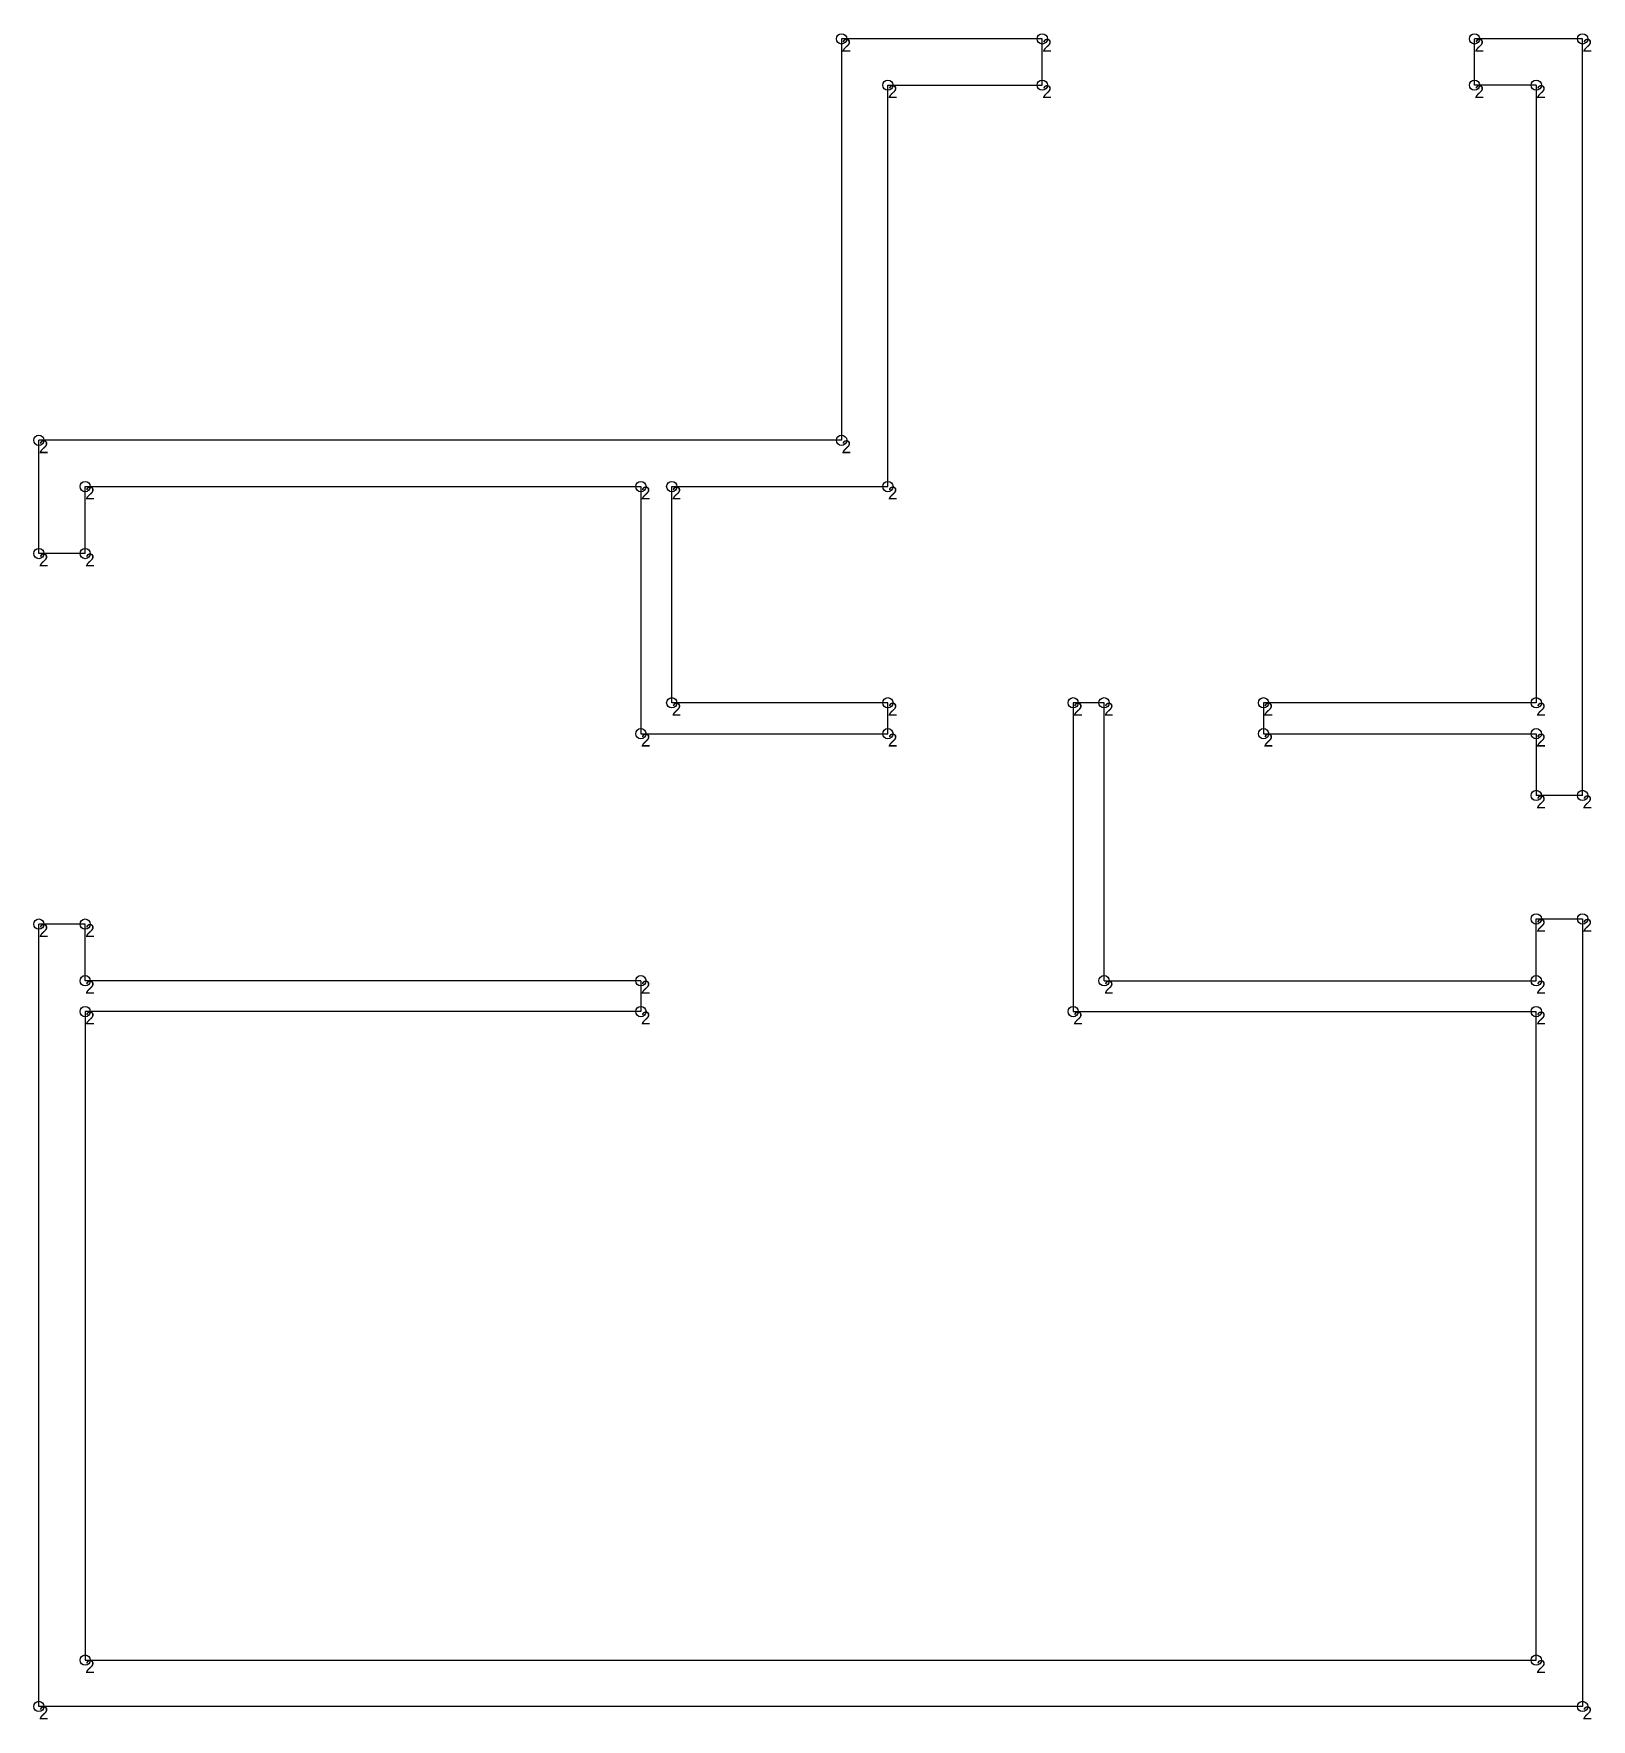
# Model space of a CAD drawing. Header units: metres. Extents: x 354 to 657, y 472 to 800.
import ezdxf

# ---------------------------------------------------------------- set-up
doc = ezdxf.new("R2010")
doc.units = ezdxf.units.M

msp = doc.modelspace()

# ---------------------------------------------------------------- linework, layer by layer
for p, q in [((550, 799), (511, 799)), ((511, 799), (511, 721)), ((550, 790), (550, 799)), ((655, 799), (634, 799)), ((634, 790), (634, 799)), ((655, 652), (655, 799)), ((520, 712), (520, 790)), ((520, 790), (550, 790)), ((646, 790), (634, 790)), ((646, 790), (646, 670)), ((355, 699), (355, 721)), ((511, 721), (355, 721)), ((364, 699), (364, 712)), ((364, 712), (472, 712)), ((472, 712), (472, 664)), ((478, 670), (478, 712)), ((478, 712), (520, 712)), ((364, 699), (355, 699)), ((520, 670), (478, 670)), ((520, 664), (520, 670)), ((562, 670), (556, 670)), ((556, 670), (556, 610)), ((562, 616), (562, 670)), ((646, 670), (593, 670)), ((593, 670), (593, 664)), ((472, 664), (520, 664)), ((593, 664), (646, 664)), ((646, 664), (646, 652)), ((655, 652), (646, 652)), ((364, 627), (355, 627)), ((355, 475), (355, 627)), ((364, 616), (364, 627)), ((646, 616), (646, 628)), ((646, 628), (655, 628)), ((655, 628), (655, 475)), ((472, 616), (364, 616)), ((472, 616), (472, 610)), ((562, 616), (646, 616)), ((472, 610), (364, 610)), ((364, 610), (364, 484)), ((556, 610), (646, 610)), ((646, 484), (646, 610)), ((364, 484), (646, 484)), ((655, 475), (355, 475))]:
    msp.add_line(p, q)
at = {"layer": 'debug', "color": 5}
for centre in [(511, 799), (550, 799), (634, 799), (655, 799), (520, 790), (550, 790), (634, 790), (646, 790), (355, 721), (511, 721), (364, 712), (472, 712), (478, 712), (520, 712), (355, 699), (364, 699), (478, 670), (520, 670), (556, 670), (562, 670), (593, 670), (646, 670), (472, 664), (520, 664), (593, 664), (646, 664), (646, 652), (655, 652), (646, 628), (655, 628), (355, 627), (364, 627), (364, 616), (472, 616), (562, 616), (646, 616), (364, 610), (472, 610), (556, 610), (646, 610), (364, 484), (646, 484), (355, 475), (655, 475)]:
    msp.add_circle(centre, 1, dxfattribs=at)

# ---------------------------------------------------------------- texts
at = {"layer": 'debug', "char_height": 2.5, "attachment_point": 1}
for insert in [(511, 799), (550, 799), (634, 799), (655, 799), (520, 790), (550, 790), (634, 790), (646, 790), (355, 721), (511, 721), (364, 712), (472, 712), (478, 712), (520, 712), (355, 699), (364, 699), (478, 670), (520, 670), (556, 670), (562, 670), (593, 670), (646, 670), (472, 664), (520, 664), (593, 664), (646, 664), (646, 652), (655, 652), (355, 627), (364, 627), (646, 628), (655, 628), (364, 616), (472, 616), (562, 616), (646, 616), (364, 610), (472, 610), (556, 610), (646, 610), (364, 484), (646, 484), (355, 475), (655, 475)]:
    msp.add_mtext('2', dxfattribs=dict(at, insert=insert))

doc.saveas('drawing.dxf')
